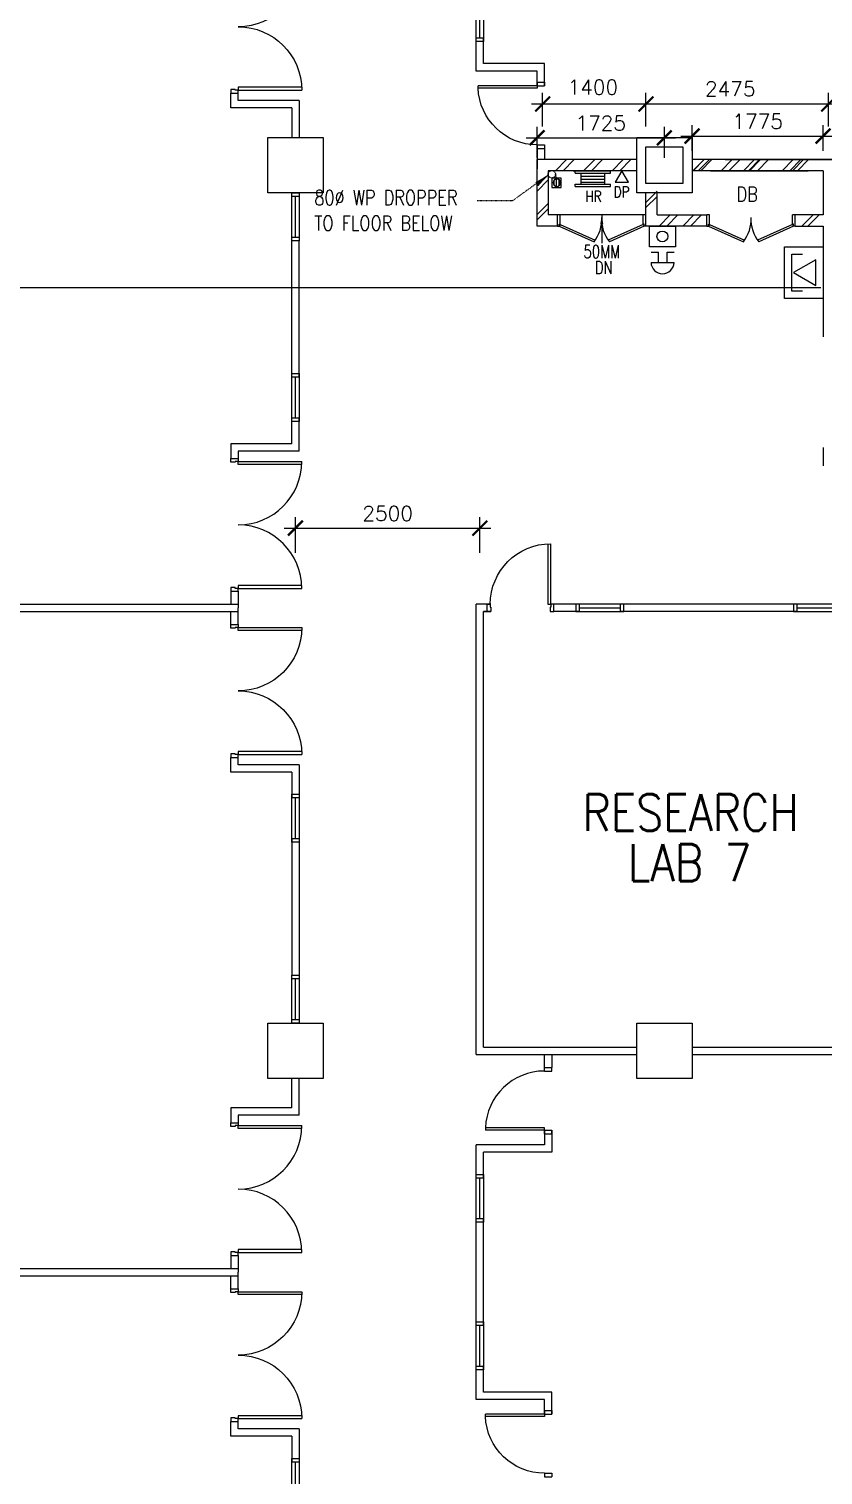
# Model space of a CAD drawing. Extents: x 2266480 to 2632177, y -858634 to -757244.
# Drawn here: x 2346908 to 2357669, y -832174 to -812578 of the extents above; entities that cross this region are included whole.
import ezdxf

# ---------------------------------------------------------------- set-up
doc = ezdxf.new("R2010")
doc.units = 0
doc.header["$LTSCALE"] = 10
doc.header["$MEASUREMENT"] = 0
doc.linetypes.add('DIVIDE', pattern=[1.25, 0.5, -0.25, 0, -0.25, 0, -0.25])
doc.layers.get('0').update_dxf_attribs({"linetype": 'CONTINUOUS'})
doc.layers.get('DEFPOINTS').update_dxf_attribs({"linetype": 'CONTINUOUS'})
for name, color, linetype in [('-FF', 240, 'CONTINUOUS'), ('AR', 7, 'CONTINUOUS'), ('COL', 3, 'CONTINUOUS'), ('DIM', 7, 'CONTINUOUS'), ('DOOR', 5, 'CONTINUOUS'), ('DR', 7, 'CONTINUOUS'), ('FIT', 5, 'CONTINUOUS'), ('H', 1, 'CONTINUOUS'), ('hatch', 7, 'CONTINUOUS'), ('LINE', 7, 'CONTINUOUS'), ('partition', 7, 'CONTINUOUS'), ('PIPE', 5, 'DIVIDE'), ('stair', 7, 'CONTINUOUS'), ('T25', 7, 'CONTINUOUS'), ('T50', 4, 'CONTINUOUS'), ('TEX', 2, 'CONTINUOUS'), ('WALL', 2, 'CONTINUOUS'), ('WP', 50, 'DIVIDE')]:
    doc.layers.add(name, color=color, linetype=linetype)
doc.styles.add('125', font='romans.shx', dxfattribs={"width": 0.9, "height": 225})
doc.styles.add('ROMANS', font='romans')
doc.styles.get("Standard").update_dxf_attribs({"font": 'ROMANS.SHX'})
doc.dimstyles.new('STANDARD$0', dxfattribs={"dimscale": 0, "dimtxt": 8, "dimasz": 6, "dimexe": 1, "dimexo": 1, "dimgap": 3, "dimtad": 1, "dimdec": 0, "dimlfac": -1, "dimrnd": 1, "dimzin": 0, "dimdsep": 46, "dimtxsty": 'Standard', "dimcen": 0, "dimclrd": 5, "dimclre": 250, "dimadec": 0, "dimazin": 0, "dimtfac": 1, "dimtdec": 4, "dimtofl": 0, "dimtmove": 0, "dimatfit": 3, "dimfxl": 1, "dimtolj": 1, "dimtzin": 0, "dimarcsym": 0})

# ---------------------------------------------------------------- blocks, each defined once
blk = doc.blocks.new('FG')
at = {"layer": 'LINE', "linetype": 'Continuous'}
for points in [[(0, 0), (50, 0), (50, 100), (0, 100)], [(600, 0), (650, 0), (650, 100), (600, 100)]]:
    blk.add_lwpolyline(points, close=True, dxfattribs=at)
at = {"layer": 'LINE', "color": 5, "linetype": 'Continuous'}
for points in [[(600, 100), (50, 100)], [(50, 0), (600, 0)]]:
    blk.add_lwpolyline(points, dxfattribs=at)
at = {"layer": 'LINE', "color": 1, "linetype": 'Continuous'}
blk.add_lwpolyline([(50, 50), (600, 50)], dxfattribs=at)
blk = doc.blocks.new('_ARCHTICK')
at = {"color": 0, "linetype": 'ByBlock', "const_width": 0.15}
blk.add_lwpolyline([(-0.5, -0.5), (0.5, 0.5)], dxfattribs=at)
blk = doc.blocks.new('*D188')
at = {"layer": 'DEFPOINTS', "color": 0, "transparency": 16777216}
for p in [(2353019, -819343), (2350519, -819828), (2353019, -819828)]:
    blk.add_point(p, dxfattribs=at)
at = {"layer": 'DIM', "color": 7, "lineweight": -2, "transparency": 16777216}
for p, q in [((2350519, -819678), (2350519, -819193)), ((2353019, -819678), (2353019, -819193)), ((2350369, -819343), (2353169, -819343))]:
    blk.add_line(p, q, dxfattribs=at)
at = {"layer": 'DIM', "color": 7, "lineweight": -2, "transparency": 16777216, "xscale": 200, "yscale": 200, "zscale": 200, "rotation": 180}
blk.add_blockref('_ARCHTICK', (2350519, -819343), dxfattribs=at)
at = {"layer": 'DIM', "color": 7, "lineweight": -2, "transparency": 16777216, "xscale": 200, "yscale": 200, "zscale": 200}
blk.add_blockref('_ARCHTICK', (2353019, -819343), dxfattribs=at)
at = {"layer": 'DIM', "color": 7, "transparency": 16777216, "insert": (2351769, -819143), "char_height": 200, "attachment_point": 5, "style": 'ROMANS'}
blk.add_mtext('\\A1;2500', dxfattribs=at)
blk = doc.blocks.new('D1800-A')
at = {"layer": 'DR'}
for p, q in [((0, 0), (100, 0)), ((0, -50), (0, 0)), ((100, 0), (100, -40)), ((60, -50), (0, -50)), ((100, -40), (60, -40)), ((60, -40), (60, -50)), ((100, -40), (960, -40)), ((100, -80), (100, -40)), ((959, -80), (100, -80)), ((60, -1750), (0, -1750)), ((0, -1750), (0, -1800)), ((60, -1760), (60, -1750)), ((100, -1760), (60, -1760)), ((959, -1720), (100, -1720)), ((100, -1720), (100, -1760)), ((100, -1760), (960, -1760)), ((100, -1800), (100, -1760)), ((0, -1800), (100, -1800))]:
    blk.add_line(p, q, dxfattribs=at)
for centre, start, end in [((100, -40), 270.0001, 0), ((100, -1760), 0, 90)]:
    blk.add_arc(centre, 860, start, end, dxfattribs=at)
blk = doc.blocks.new('D900')
at = {"layer": 'DOOR', "color": 7}
for p, q in [((50, 100), (50, 899)), ((80, 899), (50, 899)), ((80, 100), (80, 899)), ((0, 100), (0, 0)), ((0, 100), (50, 100)), ((0, 0), (50, 0)), ((50, 100), (50, 0)), ((50, 100), (80, 100)), ((850, 100), (850, 0)), ((850, 100), (900, 100)), ((850, 0), (900, 0)), ((900, 100), (900, 0))]:
    blk.add_line(p, q, dxfattribs=at)
blk.add_arc((50, 100), 800, 0, 87.8509, dxfattribs=at)
blk = doc.blocks.new('*D307')
at = {"layer": 'DEFPOINTS', "color": 0, "transparency": 16777216}
for p in [(2355519, -814054), (2353794, -814474), (2355519, -814474)]:
    blk.add_point(p, dxfattribs=at)
at = {"layer": 'LINE', "color": 7, "lineweight": -2, "transparency": 16777216}
for p, q in [((2353794, -814324), (2353794, -813904)), ((2355519, -814324), (2355519, -813904)), ((2353644, -814054), (2355669, -814054))]:
    blk.add_line(p, q, dxfattribs=at)
at = {"layer": 'LINE', "color": 7, "lineweight": -2, "transparency": 16777216, "xscale": 200, "yscale": 200, "zscale": 200, "rotation": 180}
blk.add_blockref('_ARCHTICK', (2353794, -814054), dxfattribs=at)
at = {"layer": 'LINE', "color": 7, "lineweight": -2, "transparency": 16777216, "xscale": 200, "yscale": 200, "zscale": 200}
blk.add_blockref('_ARCHTICK', (2355519, -814054), dxfattribs=at)
at = {"layer": 'LINE', "color": 7, "transparency": 16777216, "insert": (2354657, -813854), "char_height": 200, "attachment_point": 5, "style": 'ROMANS'}
blk.add_mtext('\\A1;1725', dxfattribs=at)
blk = doc.blocks.new('d900-1b1')
at = {"layer": 'DR'}
for p, q in [((40, 100), (40, 920)), ((80, 919), (80, 100)), ((0, 0), (0, 100)), ((0, 100), (40, 100)), ((50, 0), (0, 0)), ((80, 100), (40, 100)), ((40, 100), (40, 60)), ((40, 60), (50, 60)), ((50, 60), (50, 0)), ((860, 60), (850, 60)), ((850, 60), (850, 0)), ((850, 0), (900, 0)), ((860, 100), (860, 60)), ((900, 100), (860, 100)), ((900, 0), (900, 100))]:
    blk.add_line(p, q, dxfattribs=at)
blk.add_arc((40, 100), 820, 0, 90, dxfattribs=at)
blk = doc.blocks.new('*D315')
at = {"color": 7, "lineweight": -2, "transparency": 16777216}
for p, q in [((2357894, -813596), (2355119, -813596)), ((2355269, -813900), (2355269, -813446)), ((2357744, -813900), (2357744, -813446))]:
    blk.add_line(p, q, dxfattribs=at)
at = {"layer": 'DEFPOINTS', "color": 0, "transparency": 16777216}
for p in [(2355269, -813596), (2355269, -814050), (2357744, -814050)]:
    blk.add_point(p, dxfattribs=at)
at = {"color": 7, "lineweight": -2, "transparency": 16777216, "xscale": 200, "yscale": 200, "zscale": 200}
for p, rotation in [((2355269, -813596), 179.9999999881771), ((2357744, -813596), 359.9999999881771)]:
    blk.add_blockref('_ARCHTICK', p, dxfattribs=dict(at, rotation=rotation))
at = {"color": 7, "transparency": 16777216, "insert": (2356411, -813391), "char_height": 200, "attachment_point": 5, "rotation": 360, "style": 'ROMANS'}
blk.add_mtext('\\A1;2475', dxfattribs=at)
blk = doc.blocks.new('*D316')
at = {"color": 7, "lineweight": -2, "transparency": 16777216}
for p, q in [((2355419, -813596), (2353719, -813596)), ((2353869, -813900), (2353869, -813446)), ((2355269, -813900), (2355269, -813446))]:
    blk.add_line(p, q, dxfattribs=at)
at = {"layer": 'DEFPOINTS', "color": 0, "transparency": 16777216}
for p in [(2353869, -813596), (2353869, -814050), (2355269, -814050)]:
    blk.add_point(p, dxfattribs=at)
at = {"color": 7, "lineweight": -2, "transparency": 16777216, "xscale": 200, "yscale": 200, "zscale": 200}
for p, rotation in [((2353869, -813596), 179.9999999881701), ((2355269, -813596), 359.99999998817)]:
    blk.add_blockref('_ARCHTICK', p, dxfattribs=dict(at, rotation=rotation))
at = {"color": 7, "transparency": 16777216, "insert": (2354550, -813369), "char_height": 200, "attachment_point": 5, "rotation": 360, "style": 'ROMANS'}
blk.add_mtext('\\A1;1400', dxfattribs=at)
blk = doc.blocks.new('*D317')
at = {"layer": 'DEFPOINTS', "color": 0, "transparency": 16777216}
for p in [(2357669, -814031), (2355894, -814380), (2357669, -814380)]:
    blk.add_point(p, dxfattribs=at)
at = {"layer": 'LINE', "color": 7, "lineweight": -2, "transparency": 16777216}
for p, q in [((2355894, -814230), (2355894, -813881)), ((2357669, -814230), (2357669, -813881)), ((2355744, -814031), (2357819, -814031))]:
    blk.add_line(p, q, dxfattribs=at)
at = {"layer": 'LINE', "color": 7, "lineweight": -2, "transparency": 16777216, "xscale": 200, "yscale": 200, "zscale": 200, "rotation": 180}
blk.add_blockref('_ARCHTICK', (2355894, -814031), dxfattribs=at)
at = {"layer": 'LINE', "color": 7, "lineweight": -2, "transparency": 16777216, "xscale": 200, "yscale": 200, "zscale": 200}
blk.add_blockref('_ARCHTICK', (2357669, -814031), dxfattribs=at)
at = {"layer": 'LINE', "color": 7, "transparency": 16777216, "insert": (2356782, -813831), "char_height": 200, "attachment_point": 5, "style": 'ROMANS'}
blk.add_mtext('\\A1;1775', dxfattribs=at)
blk = doc.blocks.new('100FT')
at = {"layer": 'PIPE', "linetype": 'Continuous'}
blk.add_circle((0, 0), 50, dxfattribs=at)
at = {"layer": 'WP', "linetype": 'Continuous'}
for p, q in [((-37, 34), (37, 34)), ((-50, -3), (50, -3)), ((-34, -37), (34, -37))]:
    blk.add_line(p, q, dxfattribs=at)
blk = doc.blocks.new('A$C7CE3714C')
at = {"layer": 'FIT'}
blk.add_lwpolyline([(0, 0), (126, 0), (126, 126), (0, 126)], close=True, dxfattribs=at)
at = {"layer": 'FIT', "xscale": -1}
blk.add_blockref('100FT', (63, 66), dxfattribs=at)
blk = doc.blocks.new('FIREMAN INTERCOM')
at = {"layer": '-FF', "color": 3, "ltscale": 10}
for p, q in [((-350, 522), (350, 522)), ((-350, 0), (-350, 522)), ((350, 522), (350, 0)), ((350, 0), (-350, 0))]:
    blk.add_line(p, q, dxfattribs=at)
at = {"layer": '-FF', "ltscale": 10}
for p, q in [((-254, 281), (-254, 422)), ((-254, 422), (251, 422)), ((-1, 402), (-176, 100)), ((173, 100), (-1, 402)), ((251, 422), (251, 281)), ((-176, 100), (173, 100))]:
    blk.add_line(p, q, dxfattribs=at)

msp = doc.modelspace()

# ---------------------------------------------------------------- linework, layer by layer
at = {"layer": '-FF', "color": 0}
for p, q in [((2355338.1, -815744.8), (2355649.9, -815744.8)), ((2355340.9, -815605.2), (2355437.4, -815605.2)), ((2355437.4, -815744.8), (2355437.4, -815605.2)), ((2355557, -815744.8), (2355557, -815605.2)), ((2355557, -815605.2), (2355649.6, -815605.2))]:
    msp.add_line(p, q, dxfattribs=at)
msp.add_lwpolyline([(2355668.9, -815249.1), (2355668.9, -815530.2), (2355319, -815530.2), (2355319, -815249.1)], close=True, dxfattribs=at)
msp.add_circle((2355491.9, -815390.3), 73.3, dxfattribs=at)
msp.add_arc((2355494, -815739.8), 156, 181.85513, 358.14487, dxfattribs=at)
at = {"color": 0}
for p, q in [((2353794.4, -813149.1), (2352969.4, -813149.1)), ((2353894.4, -813049.1), (2353069.4, -813049.1)), ((2353794.4, -813349.1), (2353794.4, -813149.1)), ((2353894.4, -813349.1), (2353894.4, -813049.1)), ((2349644.4, -813649.1), (2349644.4, -813449.1)), ((2349744.4, -813549.1), (2349744.4, -813451)), ((2349644.4, -818199.1), (2349644.4, -818399.1)), ((2349744.4, -818299.1), (2349744.4, -818397.2)), ((2357669.4, -818349.1), (2357669.4, -818499.1)), ((2349644.4, -822649.1), (2349644.4, -822449.1)), ((2349744.4, -822549.1), (2349744.4, -822451)), ((2349644.4, -827199.1), (2349644.4, -827399.1)), ((2349744.4, -827299.1), (2349744.4, -827397.2)), ((2353894.4, -827499.1), (2353894.4, -827699.1)), ((2353994.4, -827499.1), (2353994.4, -827799.1)), ((2353894.4, -827699.1), (2352969.4, -827699.1)), ((2353994.4, -827699.1), (2353994.4, -827799.1)), ((2353994.4, -827799.1), (2353069.4, -827799.1)), ((2353994.4, -831049.1), (2353069.4, -831049.1)), ((2353994.4, -831149.1), (2353994.4, -831049.1)), ((2353994.4, -831349.1), (2353994.4, -831049.1)), ((2353894.4, -831149.1), (2352969.4, -831149.1)), ((2353894.4, -831349.1), (2353894.4, -831149.1)), ((2349644.4, -831649.1), (2349644.4, -831449.1)), ((2349744.4, -831549.1), (2349744.4, -831451))]:
    msp.add_line(p, q, dxfattribs=at)
at = {"layer": 'AR', "color": 0}
msp.add_line((2357637.1, -816086.9), (2344960, -816086.9), dxfattribs=at)
at = {"layer": 'COL', "color": 0}
for points in [[(2350144.4, -814049.1), (2350894.4, -814049.1), (2350894.4, -814799.1), (2350144.4, -814799.1)], [(2355144.4, -814049.1), (2355894.4, -814049.1), (2355894.4, -814799.1), (2355144.4, -814799.1)], [(2355269.4, -814174.1), (2355769.4, -814174.1), (2355769.4, -814674.1), (2355269.4, -814674.1)], [(2350144.4, -826049.1), (2350894.4, -826049.1), (2350894.4, -826799.1), (2350144.4, -826799.1)], [(2355144.4, -826049.1), (2355894.4, -826049.1), (2355894.4, -826799.1), (2355144.4, -826799.1)]]:
    msp.add_lwpolyline(points, close=True, dxfattribs=at)
at = {"layer": 'DIM', "color": 0}
for p, q in [((2354310.5, -814534.2), (2354310.5, -814502.2)), ((2354390.5, -814682.5), (2354390.5, -814534.2)), ((2354710.5, -814682.5), (2354710.5, -814534.2)), ((2354790.5, -814534.2), (2354790.5, -814502.2)), ((2354310.5, -814714.5), (2354310.5, -814682.5)), ((2354790.5, -814714.5), (2354790.5, -814682.5))]:
    msp.add_line(p, q, dxfattribs=at)
at = {"layer": 'DOOR', "color": 0}
for p, q in [((2354107.4, -815224.1), (2354107.4, -815099.1)), ((2355231.4, -815224.1), (2355231.4, -815099.1)), ((2355269.4, -815099.1), (2355231.4, -815099.1)), ((2356131.3, -815099.1), (2356095.5, -815099.1)), ((2356131.3, -815224.1), (2356131.3, -815099.1)), ((2357255.3, -815224.1), (2357255.3, -815099.1)), ((2357293.3, -815099.1), (2357255.3, -815099.1)), ((2354069.4, -815249.1), (2354094.4, -815249.1)), ((2354094.4, -815249.1), (2354094.4, -815224.1)), ((2354094.4, -815224.1), (2354107.4, -815224.1)), ((2354108.2, -815228.3), (2354094.4, -815249.1)), ((2354094.4, -815249.1), (2354565.4, -815462.4)), ((2354108.2, -815228.3), (2354580.3, -815442.3)), ((2355230.6, -815228.3), (2354758.5, -815442.3)), ((2355244.4, -815249.1), (2354773.4, -815462.4)), ((2355230.6, -815228.3), (2355244.4, -815249.1)), ((2355244.4, -815224.1), (2355231.4, -815224.1)), ((2355244.4, -815249.1), (2355244.4, -815224.1)), ((2355269.4, -815249.1), (2355244.4, -815249.1)), ((2356093.3, -815249.1), (2356118.3, -815249.1)), ((2356118.3, -815249.1), (2356118.3, -815224.1)), ((2356118.3, -815224.1), (2356131.3, -815224.1)), ((2356132.1, -815228.3), (2356118.3, -815249.1)), ((2356118.3, -815249.1), (2356589.3, -815462.4)), ((2356132.1, -815228.3), (2356604.2, -815442.3)), ((2357254.5, -815228.3), (2356782.4, -815442.3)), ((2357268.3, -815249.1), (2356797.3, -815462.4)), ((2357254.5, -815228.3), (2357268.3, -815249.1)), ((2357268.3, -815224.1), (2357255.3, -815224.1)), ((2357268.3, -815249.1), (2357268.3, -815224.1)), ((2357293.3, -815249.1), (2357268.3, -815249.1))]:
    msp.add_line(p, q, dxfattribs=at)
for centre, start, end in [((2354172, -815155.4), 322.03455, 2.4491), ((2355166.8, -815155.4), 177.5509, 217.96545), ((2356195.9, -815155.4), 322.03455, 2.4491), ((2357190.7, -815155.4), 177.5509, 217.96545)]:
    msp.add_arc(centre, 499, start, end, dxfattribs=at)
at = {"layer": 'DR', "color": 0}
for p, q in [((2354670.5, -815099.1), (2354670.5, -815483.5)), ((2353169.4, -820374.1), (2352969.4, -820374.1)), ((2352969.4, -826474.1), (2352969.4, -820374.1)), ((2353069.4, -820474.1), (2353169.4, -820474.1)), ((2353169.4, -820474.1), (2353069.4, -820474.1)), ((2353169.4, -820474.1), (2353069.4, -820474.1)), ((2353069.4, -826374.1), (2353069.4, -820474.1)), ((2352969.4, -828149.1), (2352969.4, -827699.1)), ((2353069.4, -828149.1), (2353069.4, -827799.1)), ((2352969.4, -830149.1), (2352969.4, -828699.1)), ((2353069.4, -830149.1), (2353069.4, -828699.1)), ((2352969.4, -831149.1), (2352969.4, -830699.1)), ((2353069.4, -831049.1), (2353069.4, -830699.1)), ((2350569.4, -831549.1), (2350569.4, -831999.1)), ((2350469.4, -831649.1), (2350469.4, -831999.1))]:
    msp.add_line(p, q, dxfattribs=at)
at = {"layer": 'H', "color": 0}
for p, q in [((2356058.1, -814349.1), (2355908.1, -814499.1)), ((2356128.8, -814349.1), (2355978.8, -814499.1)), ((2356738.9, -814349.1), (2356588.9, -814499.1)), ((2356809.6, -814349.1), (2356659.6, -814499.1)), ((2357402.9, -814349.1), (2357252.9, -814499.1)), ((2357473.6, -814349.1), (2357323.6, -814499.1)), ((2353944.4, -814554.2), (2353794.4, -814704.2)), ((2353944.4, -814624.9), (2353794.4, -814774.9)), ((2355419.4, -814778.5), (2355269.4, -814928.5)), ((2353944.4, -814944.4), (2353794.4, -815094.4)), ((2355419.4, -814849.2), (2355269.4, -814999.2)), ((2353944.4, -815015.1), (2353794.4, -815165.1))]:
    msp.add_line(p, q, dxfattribs=at)
at = {"layer": 'hatch', "color": 0}
for p, q in [((2354042.7, -814499.1), (2354192.7, -814349.1)), ((2354148.7, -814499.1), (2354298.7, -814349.1)), ((2354424.5, -814499.1), (2354574.5, -814349.1)), ((2354530.6, -814499.1), (2354680.6, -814349.1)), ((2354809.8, -814499.1), (2354959.8, -814349.1)), ((2354915.8, -814499.1), (2355065.8, -814349.1)), ((2355906, -814499.1), (2356056, -814349.1)), ((2356012.1, -814499.1), (2356162.1, -814349.1)), ((2356287.9, -814499.1), (2356437.9, -814349.1)), ((2356393.9, -814499.1), (2356543.9, -814349.1)), ((2356673.1, -814499.1), (2356823.1, -814349.1)), ((2356779.2, -814499.1), (2356929.2, -814349.1)), ((2357112.9, -814499.1), (2357262.9, -814349.1)), ((2357219, -814499.1), (2357369, -814349.1)), ((2355269.4, -815099.1), (2354071.6, -815099.1)), ((2355447.4, -815249.1), (2355597.4, -815099.1)), ((2355553.4, -815249.1), (2355703.4, -815099.1)), ((2355766.9, -815249.1), (2355916.9, -815099.1)), ((2355873, -815249.1), (2356023, -815099.1)), ((2357383.3, -815249.1), (2357533.3, -815099.1)), ((2357464.4, -815249.1), (2357614.4, -815099.1))]:
    msp.add_line(p, q, dxfattribs=at)
msp.add_solid([(2354649.7, -815224.1), (2354691.3, -815224.1), (2354670.5, -815099.1)], dxfattribs=at)
at = {"layer": 'partition', "color": 0}
for p, q in [((2350569.4, -813549.1), (2349744.4, -813549.1)), ((2350569.4, -813549.1), (2350569.4, -814049.1)), ((2350469.4, -813649.1), (2349644.4, -813649.1)), ((2350469.4, -813649.1), (2350469.4, -814049.1)), ((2353794.4, -814199.1), (2353794.4, -814474.1)), ((2353894.4, -814199.1), (2353894.4, -814349.1)), ((2350469.4, -817299.1), (2350469.4, -815449.1)), ((2350569.4, -817299.1), (2350569.4, -815449.1)), ((2350469.4, -818199.1), (2350469.4, -817849.1)), ((2350569.4, -818299.1), (2350569.4, -817849.1)), ((2350469.4, -818199.1), (2349644.4, -818199.1)), ((2350569.4, -818299.1), (2349744.4, -818299.1)), ((2340769.4, -820374.1), (2349744.4, -820374.1)), ((2354369.4, -820374.1), (2354019.4, -820374.1)), ((2357319.4, -820374.1), (2354919.4, -820374.1)), ((2340769.4, -820474.1), (2349744.4, -820474.1)), ((2353169.4, -820474.1), (2353069.4, -820474.1)), ((2353169.4, -820474.1), (2353069.4, -820474.1)), ((2353069.4, -820474.1), (2353169.4, -820474.1)), ((2353169.4, -820474.1), (2353069.4, -820474.1)), ((2354369.4, -820474.1), (2354019.4, -820474.1)), ((2357319.4, -820474.1), (2354919.4, -820474.1)), ((2350569.4, -822549.1), (2349744.4, -822549.1)), ((2350569.4, -822549.1), (2350569.4, -822999.1)), ((2350469.4, -822649.1), (2349644.4, -822649.1)), ((2350469.4, -822649.1), (2350469.4, -822999.1)), ((2350469.4, -823549.1), (2350469.4, -825399.1)), ((2350569.4, -823549.1), (2350569.4, -825399.1)), ((2352969.4, -826474.1), (2355144.4, -826474.1)), ((2353069.4, -826374.1), (2355144.4, -826374.1)), ((2353894.4, -826649.1), (2353894.4, -826474.1)), ((2355894.4, -826374.1), (2365019.4, -826374.1)), ((2355894.4, -826474.1), (2365019.4, -826474.1)), ((2350469.4, -827199.1), (2350469.4, -826799.1)), ((2350569.4, -827299.1), (2350569.4, -826799.1)), ((2350469.4, -827199.1), (2349644.4, -827199.1)), ((2350569.4, -827299.1), (2349744.4, -827299.1)), ((2340594.4, -829374.1), (2349744.4, -829374.1)), ((2340594.4, -829474.1), (2349744.4, -829474.1)), ((2350569.4, -831549.1), (2349744.4, -831549.1)), ((2350469.4, -831649.1), (2349644.4, -831649.1))]:
    msp.add_line(p, q, dxfattribs=at)
at = {"layer": 'stair', "color": 0}
for p, q in [((2352969.4, -813149.1), (2352969.4, -812699.1)), ((2353069.4, -813049.1), (2353069.4, -812699.1)), ((2349644.4, -820199.1), (2349644.4, -820374.1)), ((2349744.4, -820199.1), (2349744.4, -820424.1)), ((2349744.4, -820649.1), (2349744.4, -820424.1)), ((2349644.4, -820649.1), (2349644.4, -820474.1)), ((2353994.4, -826474.1), (2353994.4, -826649.1)), ((2349644.4, -829199.1), (2349644.4, -829374.1)), ((2349744.4, -829199.1), (2349744.4, -829424.1)), ((2349644.4, -829649.1), (2349644.4, -829474.1)), ((2349744.4, -829649.1), (2349744.4, -829424.1))]:
    msp.add_line(p, q, dxfattribs=at)
at = {"layer": 'WALL', "color": 0}
for p, q in [((2355144.4, -814349.1), (2353794.4, -814349.1)), ((2353794.4, -815249.1), (2353794.4, -814349.1)), ((2360049.4, -814349.1), (2355894.4, -814349.1)), ((2356344.4, -814349.1), (2360049.4, -814349.1)), ((2353944.4, -814499.1), (2353944.4, -815099.1)), ((2355144.4, -814499.1), (2353944.4, -814499.1)), ((2354281.1, -814502.2), (2354790.5, -814502.2)), ((2354310.5, -814534.2), (2354790.5, -814534.2)), ((2354390.5, -814574.2), (2354710.5, -814574.2)), ((2357669.4, -814499.1), (2355894.4, -814499.1)), ((2356144.4, -814499.1), (2357469.4, -814499.1)), ((2357669.4, -814499.1), (2357669.4, -815099.1)), ((2353944.4, -814674.1), (2353944.4, -815099.1)), ((2354310.5, -814682.5), (2354790.5, -814682.5)), ((2354310.5, -814714.5), (2354790.5, -814714.5)), ((2354390.5, -814614.2), (2354710.5, -814614.2)), ((2354390.5, -814654.2), (2354710.5, -814654.2)), ((2355269.4, -815249.1), (2355269.4, -814799.1)), ((2355419.4, -815099.1), (2355419.4, -814799.1)), ((2354071.6, -815099.1), (2353944.4, -815099.1)), ((2354071.6, -815249.1), (2354071.6, -815099.1)), ((2355419.4, -815099.1), (2356095.5, -815099.1)), ((2356095.5, -815249.1), (2356095.5, -815099.1)), ((2357669.4, -815099.1), (2357293.3, -815099.1)), ((2357293.3, -815249.1), (2357293.3, -815099.1)), ((2354071.6, -815249.1), (2353794.4, -815249.1)), ((2356095.5, -815249.1), (2355269.4, -815249.1)), ((2357293.3, -815249.1), (2357669.4, -815249.1)), ((2357529.4, -815249.1), (2357669.4, -815249.1)), ((2357669.4, -815249.1), (2357669.4, -816749.1)), ((2357669.4, -818249.1), (2357669.4, -818349.1))]:
    msp.add_line(p, q, dxfattribs=at)
msp.add_lwpolyline([(2354854.3, -814654.7), (2355030.7, -814654.7), (2354942.5, -814501.9)], close=True, dxfattribs=at)
at = {"layer": 'WP', "color": 0}
for p, q in [((2353944.4, -814557), (2353458.2, -814909.8)), ((2354058.1, -814599.1), (2354043.7, -814548.5)), ((2353458.2, -814909.8), (2352983.6, -814909.8))]:
    msp.add_line(p, q, dxfattribs=at)
msp.add_circle((2353993.7, -814548.5), 50, dxfattribs=at)
msp.add_solid([(2353768.5, -814657.7), (2353810.6, -814709.3), (2353944.4, -814557)], dxfattribs=at)

# ---------------------------------------------------------------- block references
at = {"layer": '-FF', "color": 0, "rotation": 90}
msp.add_blockref('FIREMAN INTERCOM', (2357669.4, -815879.5), dxfattribs=at)
at = {"layer": 'DEFPOINTS', "color": 0}
for p in [(2354319.4, -820474.1), (2357269.4, -820474.1)]:
    msp.add_blockref('FG', p, dxfattribs=at)
at = {"layer": 'DR', "color": 0, "xscale": -1}
msp.add_blockref('d900-1b1', (2354019.4, -820474.1), dxfattribs=at)
at = {"layer": 'LINE', "color": 0, "xscale": -1, "rotation": 270}
for p in [(2352969.4, -812749.1), (2350469.4, -815449.1), (2350469.4, -817899.1), (2350469.4, -823599.1), (2350469.4, -826049.1), (2352969.4, -828749.1), (2352969.4, -830749.1), (2350469.4, -832599.1)]:
    msp.add_blockref('FG', p, dxfattribs=at)
at = {"layer": 'stair', "color": 0, "xscale": -1}
for name, p, rotation in [('D1800-A', (2349644.4, -813449.1), 180), ('D900', (2353894.4, -813299.1), 90.00000002668041), ('D1800-A', (2349644.4, -822449.1), 180), ('D1800-A', (2349644.4, -831449.1), 180), ('D900', (2353994.4, -831299.1), 90)]:
    msp.add_blockref(name, p, dxfattribs=dict(at, rotation=rotation))
at = {"layer": 'stair', "color": 0}
for p in [(2349644.4, -818399.1), (2349644.4, -827399.1)]:
    msp.add_blockref('D1800-A', p, dxfattribs=at)
at = {"layer": 'stair', "color": 0, "rotation": 90}
msp.add_blockref('D900', (2353994.4, -827549.1), dxfattribs=at)
at = {"layer": 'T25', "color": 0, "rotation": 270}
msp.add_blockref('A$C7CE3714C', (2353995.1, -814599.1), dxfattribs=at)
msp.add_blockref('A$C7CE3714C', (2353995.1, -814599.1), dxfattribs=at)

# ---------------------------------------------------------------- texts
at = {"layer": 'DIM', "color": 0, "style": 'ROMANS', "width": 0.8}
for s, p in [('HR', (2354448.2, -814922.4)), ('DP', (2354830, -814861.9))]:
    msp.add_text(s, height=150, dxfattribs=at).set_placement(p)
at = {"layer": 'T25', "color": 0, "style": 'ROMANS', "width": 0.8}
msp.add_text('DB', height=200, dxfattribs=at).set_placement((2356496.8, -814917.2))
at = {"layer": 'T50', "color": 0, "style": 'ROMANS', "width": 0.85}
for s, p in [('RESEARCH', (2354409.3, -823446.6)), ('LAB 7', (2355023.2, -824126.8))]:
    msp.add_text(s, height=500, dxfattribs=at).set_placement(p)
at = {"layer": 'TEX', "color": 0, "ltscale": 0.5, "style": 'ROMANS', "width": 0.75}
for s, p in [('50MM ', (2354422.5, -815682.5)), ('DN', (2354576, -815899))]:
    msp.add_text(s, height=175, dxfattribs=at).set_placement(p)
at = {"layer": 'WP', "color": 0, "style": '125', "width": 0.8}
for s, p in [('80%%C WP DROPPER', (2350775.8, -814965)), ('TO FLOOR BELOW', (2350775.8, -815309.9))]:
    msp.add_text(s, height=200, dxfattribs=at).set_placement(p)

# ---------------------------------------------------------------- dimensions: what is measured, and where the dimension line sits
at = {"color": 0}
for base, p1, p2, picture, middle in [((2353869.4, -813596), (2355269.4, -814049.7), (2353869.4, -814049.7), '*D316', (2354549.8, -813369.3)), ((2355269.4, -813596), (2357744.4, -814049.7), (2355269.4, -814049.7), '*D315', (2356410.8, -813391.2))]:
    dim = msp.add_linear_dim(base=base, p1=p1, p2=p2, angle=180, dimstyle='STANDARD$0', override={"dimscale": 100, "dimtxt": 2, "dimasz": 2, "dimexe": 1.5, "dimexo": 1.5, "dimgap": 1, "dimtxsty": 'ROMANS', "dimblk": 'ARCHTICK', "dimdle": 1.5, "dimclrd": 7, "dimclre": 7, "dimclrt": 7, "dimtdec": 0, "dimtmove": 2}, dxfattribs=at)
    dim.commit()
    dim.dimension.update_dxf_attribs({"geometry": picture, "text_midpoint": middle, "dimtype": 161})
at = {"layer": 'DIM', "color": 0}
dim = msp.add_linear_dim(base=(2353019.4, -819343), p1=(2350519.4, -819827.9), p2=(2353019.4, -819827.9), dimstyle='STANDARD$0', override={"dimscale": 100, "dimtxt": 2, "dimasz": 2, "dimexe": 1.5, "dimexo": 1.5, "dimgap": 1, "dimtxsty": 'ROMANS', "dimblk": 'ARCHTICK', "dimdle": 1.5, "dimclrd": 7, "dimclre": 7, "dimclrt": 7, "dimtdec": 0, "dimtmove": 2}, dxfattribs=at)
dim.commit()
dim.dimension.update_dxf_attribs({"geometry": '*D188', "text_midpoint": (2351769.4, -819143)})
at = {"layer": 'LINE', "color": 0}
for base, p1, p2, picture, middle in [((2355519.4, -814054.4), (2353794.4, -814474.1), (2355519.4, -814474.1), '*D307', (2354656.9, -813854.4)), ((2357669.4, -814031.3), (2355894.4, -814380), (2357669.4, -814380), '*D317', (2356781.9, -813831.3))]:
    dim = msp.add_linear_dim(base=base, p1=p1, p2=p2, dimstyle='STANDARD$0', override={"dimscale": 100, "dimtxt": 2, "dimasz": 2, "dimexe": 1.5, "dimexo": 1.5, "dimgap": 1, "dimtxsty": 'ROMANS', "dimblk": 'ARCHTICK', "dimdle": 1.5, "dimclrd": 7, "dimclre": 7, "dimclrt": 7, "dimtdec": 0, "dimtmove": 2}, dxfattribs=at)
    dim.commit()
    dim.dimension.update_dxf_attribs({"geometry": picture, "text_midpoint": middle})

doc.saveas('drawing.dxf')
